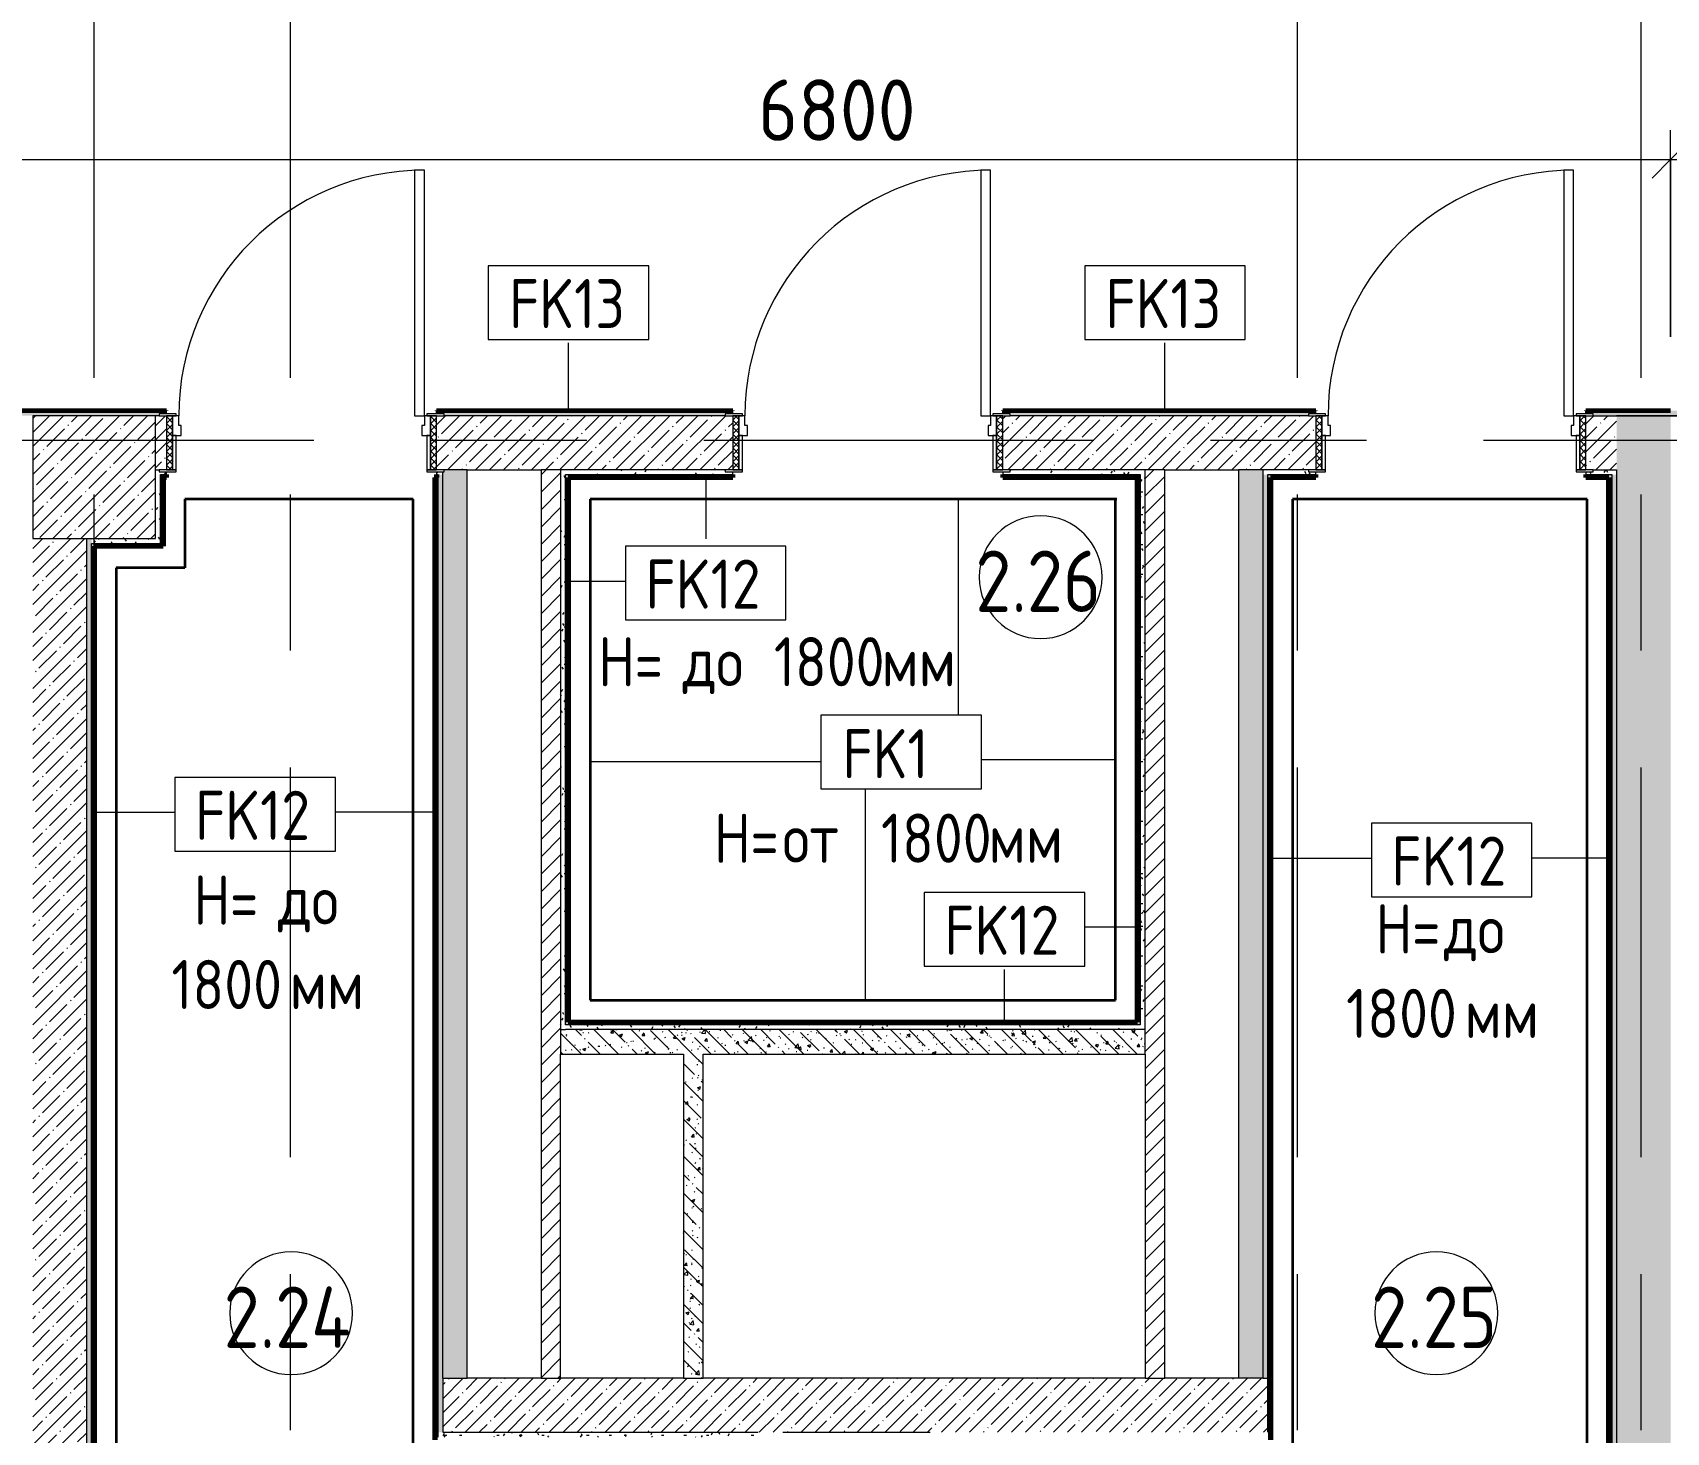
# Model space of a CAD drawing. Header units: millimetres. Extents: x 35157 to 232994, y -8553 to 29000.
# Drawn here: x 65410 to 72063, y 3760 to 9460 of the extents above; entities that cross this region are included whole.
import ezdxf

# ---------------------------------------------------------------- set-up
doc = ezdxf.new("R2010")
doc.units = ezdxf.units.MM
doc.linetypes.add('Осевая', pattern=[3175, 635, -476.25, 1587.5, -476.25])
for name, color, linetype, lineweight in [('A-ANNO-DIMS', 7, 'Continuous', 9), ('A-ANNO-DIMS-100', 7, 'Continuous', 9), ('A-AREA-IDEN', 7, 'Continuous', 9), ('A-DETL', 7, 'Continuous', 9), ('A-DETL-1', 7, 'Continuous', 35), ('A-DOOR', 7, 'Continuous', 9), ('A-DOOR-2', 7, 'Continuous', 13), ('A-DOOR-FRAM', 7, 'Continuous', 13), ('A-DOOR-FRAM-1', 7, 'Continuous', 9), ('A-WALL', 7, 'Continuous', 9), ('A-WALL-IDEN', 7, 'Continuous', 9), ('I-WALL', 7, 'Continuous', 9), ('S-COLS', 7, 'Continuous', 9), ('Оси-2', 7, 'Осевая', 9)]:
    doc.layers.add(name, color=color, linetype=linetype, lineweight=lineweight)
for name, color, linetype, lineweight, true_color in [('G-ANNO-TEXT-1', 7, 'Continuous', 9, 0x3c3c3c), ('I-WALL-16', 7, 'Continuous', 70, 0x3f92ba), ('I-WALL-3', 7, 'Continuous', 9, 0x3f92ba), ('I-WALL-5', 7, 'Continuous', 9, 0xc0c0c0), ('I-WALL-8', 5, 'Continuous', 53, 0x0000ff)]:
    doc.layers.add(name, color=color, linetype=linetype, lineweight=lineweight, true_color=true_color)
doc.styles.add('GOST Common', font='GOST_Common.ttf', dxfattribs={"width": 0.9, "height": 200})
doc.styles.add('GOST Common_1', font='GOST_Common.ttf', dxfattribs={"width": 0.9, "height": 250})
doc.styles.add('ISOCPEUR', font='isocpeur.ttf', dxfattribs={"width": 0.9, "height": 250})
doc.dimstyles.new('ISO-2_5_0_9К_БОЛЬШОЙ', dxfattribs={"dimscale": 304.8, "dimtxt": 248.995294, "dimasz": 0.492126, "dimexe": 0.393701, "dimexo": 0.984252, "dimgap": 0, "dimtad": 1, "dimdec": 0, "dimrnd": 10, "dimzin": 0, "dimdsep": 46, "dimtxsty": 'ISOCPEUR', "dimblk1": 'OBLIQUE', "dimblk2": 'OBLIQUE', "dimsah": 1, "dimcen": 0.09, "dimdle": 0.393701, "dimazin": 0, "dimtfac": 1, "dimtdec": 4, "dimtix": 1, "dimtmove": 0, "dimatfit": 3, "dimfxl": 1, "dimtvp": 1, "dimtolj": 1, "dimtzin": 0, "dimarcsym": 2})
doc.dimstyles.new('ISO-2_5_0_9К_БОЛЬШОЙ_2', dxfattribs={"dimscale": 304.8, "dimtxt": 248.995294, "dimasz": 0.492126, "dimexe": 0.393701, "dimexo": 0.984252, "dimgap": 0, "dimtad": 1, "dimdec": 0, "dimrnd": 10, "dimzin": 0, "dimdsep": 46, "dimtxsty": 'ISOCPEUR', "dimblk1": 'OBLIQUE', "dimblk2": 'OBLIQUE', "dimsah": 1, "dimcen": 0.09, "dimdle": 0.393701, "dimazin": 0, "dimtfac": 1, "dimtdec": 4, "dimtix": 1, "dimtmove": 1, "dimatfit": 3, "dimfxl": 1, "dimtvp": 1, "dimtolj": 1, "dimtzin": 0, "dimarcsym": 2})
pattern_1 = [(45, (0, 0), (-57.02463, 57.02463), []), (45, (57.025, 0), (-57.02463, 57.02463), [100.806, -20.161, 3.353, -16.808])]
pattern_2 = [(45, (0, 0), (-35.35534, 35.35534), [])]
pattern_3 = [(135, (0, 0), (-75.43415, -75.43415), [106.68, -17.78, 3.556, -17.78]), (135, (0, 75.39), (-75.43415, -75.43415), []), (50, (0, 0), (127.52922, -11.15758), [13.335, -146.685]), (355, (0, 0), (-24.66966, 133.74002), [10.668, -117.348]), (100.451, (10.63, -0.93), (102.85973, 122.58178), [11.333, -124.663]), (46.184, (0, 35.56), (189.75516, -29.43036), [20.002, -220.027]), (96.636, (15.81, 33.1), (166.1822, 173.1996), [17, -186.995]), (351.184, (0, 35.56), (166.18393, 173.1976), [16.002, -176.022]), (21, (17.78, 26.67), (106.13027, -71.58603), [13.335, -146.685]), (326, (17.78, 26.67), (43.26188, 128.93175), [10.668, -117.348]), (71.451, (26.62, 20.7), (149.39198, 57.34505), [11.333, -124.663]), (37.5, (0, 0), (2.162228, 59.188357), [3.353, -112.573, 3.353, -115.773, -117.793]), (37.5, (0, 0), (2.162228, 59.188357), [-235.052, 3.353, -114.44]), (7.5, (0, 0), (46.77386, 70.12615), [3.353, -64.567, 3.353, -109.906, -44.894]), (7.5, (0, 0), (46.77386, 70.12615), [-181.178, 3.353, -41.542]), (327.5, (-39.65, 0), (94.91367, -4.010093), [3.353, -41.097, 3.353, -135.331, -184.023]), (327.5, (-39.65, 0), (94.91367, -4.010093), [-183.134, 3.353, -180.67]), (317.5, (-57.43, 0), (103.69057, 17.79882), [3.353, -54.432, 3.353, -88.748, -130.683]), (317.5, (-57.43, 0), (103.69057, 17.79882), [-149.885, 3.353, -127.33])]
pattern_4 = [(135, (1751.41, 174.685), (-14.14214, -14.14214), []), (225, (1751.41, 174.685), (14.14214, -14.14214), [])]
pattern_5 = [(45, (-371.384, 174.685), (-14.1421, 14.1421), []), (135, (-371.384, 174.685), (-14.1421, -14.1421), [])]
pattern_6 = [(0, (0, 0), (121.92, 30.48), [10.058, -81.382, 10.058, -81.382, -487.68]), (0, (0, 0), (121.92, 30.48), [-182.88, 10.058, -172.822, 10.058, -81.382, -213.36]), (0, (0, 0), (121.92, 30.48), [-457.2, 10.058, -50.902, 10.058, -142.342]), (120, (45.72, 15.24), (-87.356454, 90.345817), [10.058, -81.382, 10.058, -81.382, -487.68]), (120, (45.72, 15.24), (-87.356454, 90.345817), [-182.88, 10.058, -172.822, 10.058, -81.382, -213.36]), (120, (45.72, 15.24), (-87.356454, 90.345817), [-457.2, 10.058, -50.902, 10.058, -142.342]), (240, (60.96, 76.2), (-34.563546, -120.825817), [10.058, -81.382, 10.058, -81.382, -487.68]), (240, (60.96, 76.2), (-34.563546, -120.825817), [-182.88, 10.058, -172.822, 10.058, -81.382, -213.36]), (240, (60.96, 76.2), (-34.563546, -120.825817), [-457.2, 10.058, -50.902, 10.058, -142.342])]

# ---------------------------------------------------------------- blocks, each defined once
blk = doc.blocks.new('BSC_Колонна _Прямоугольная - 500х500-V13-План отделки стен 2 этажа в осях 12-23')
at = {"layer": 'S-COLS'}
h = blk.add_hatch(dxfattribs=at)
h.set_pattern_fill('FP_14', color=256, style=0, pattern_type=2)
h.set_pattern_definition([(45, (-65660, -7650), (-57.02463, 57.02463), []), (45, (-65602.975, -7650), (-57.02463, 57.02463), [100.806, -20.161, 3.353, -16.808])])
h.paths.add_polyline_path([(-250, -250), (250, -250), (250, 250), (-250, 250), (-250, 146)])
for p, q in [((250, 250), (-250, 250)), ((-250, 250), (-250, -250)), ((250, -250), (250, 250)), ((-250, -250), (250, -250))]:
    blk.add_line(p, q, dxfattribs=at)
blk = doc.blocks.new('110_Дверь_СКБ_1Ст_Внутренняя1 - Д-4_1 1100x2100h_ОО_туалет для мальч_ и дев_-32102845-План отделки стен 2 этажа в осях 12-23')
at = {"layer": 'A-DOOR'}
h = blk.add_hatch(dxfattribs=at)
h.set_pattern_fill('FP_37', color=256, style=0, pattern_type=2)
h.set_pattern_definition(pattern_4)
h.paths.add_polyline_path([(562.5, -110), (562.5, 110), (537.5, 110), (537.5, -110)])
at = {"layer": 'A-DOOR-FRAM-1'}
h = blk.add_hatch(dxfattribs=at)
h.set_pattern_fill('FP_38', color=256, style=0, pattern_type=2)
h.set_pattern_definition(pattern_5)
h.paths.add_polyline_path([(-512.5, -110), (-512.5, 110), (-537.5, 110), (-537.5, -110)])
at = {"layer": 'A-DOOR'}
blk.add_arc((512.5, 110), 1000, 90, 180, dxfattribs=at)
at = {"layer": 'A-DOOR-2'}
for p, q in [((512.5, 1110), (472.5, 1110)), ((472.5, 1110), (472.5, 110)), ((512.5, 110), (512.5, 1110)), ((472.5, 110), (512.5, 110))]:
    blk.add_line(p, q, dxfattribs=at)
at = {"layer": 'A-DOOR-FRAM'}
for p, q in [((-497.5, 118), (-567.5, 118)), ((-567.5, 118), (-567.5, 110)), ((-567.5, 110), (-497.5, 110)), ((-512.5, 110), (-537.5, 110)), ((-537.5, 110), (-537.5, -110)), ((-487.5, 110), (-512.5, 110)), ((-512.5, 110), (-512.5, 30)), ((-512.5, -110), (-512.5, 110)), ((-497.5, 110), (-512.5, 110)), ((-512.5, 110), (-512.5, 109)), ((-512.5, 109), (-497.5, 109)), ((-497.5, 110), (-497.5, 118)), ((-497.5, 109), (-497.5, 110)), ((-487.5, 70), (-487.5, 110)), ((-477.5, 70), (-487.5, 70)), ((-477.5, 30), (-477.5, 70)), ((512.5, 70), (502.5, 70)), ((502.5, 70), (502.5, 30)), ((512.5, 110), (512.5, 70)), ((537.5, 110), (512.5, 110)), ((592.5, 118), (522.5, 118)), ((522.5, 118), (522.5, 110)), ((537.5, 110), (522.5, 110)), ((522.5, 110), (522.5, 109)), ((522.5, 110), (592.5, 110)), ((522.5, 109), (537.5, 109)), ((537.5, 30), (537.5, 110)), ((562.5, 110), (537.5, 110)), ((537.5, 110), (537.5, -110)), ((537.5, 109), (537.5, 110)), ((562.5, -110), (562.5, 110)), ((592.5, 110), (592.5, 118)), ((-512.5, 30), (-477.5, 30)), ((-497.5, 30), (-512.5, 30)), ((-512.5, 30), (-512.5, -110)), ((-497.5, -110), (-497.5, 30)), ((502.5, 30), (537.5, 30)), ((537.5, 30), (522.5, 30)), ((522.5, 30), (522.5, -110)), ((537.5, -110), (537.5, 30)), ((-497.5, -110), (-567.5, -110)), ((-567.5, -110), (-567.5, -118)), ((-567.5, -118), (-497.5, -118)), ((-537.5, -110), (-512.5, -110)), ((-512.5, -110), (-497.5, -110)), ((-497.5, -118), (-497.5, -110)), ((522.5, -110), (537.5, -110)), ((592.5, -110), (522.5, -110)), ((522.5, -110), (522.5, -118)), ((522.5, -118), (592.5, -118)), ((537.5, -110), (562.5, -110)), ((592.5, -118), (592.5, -110))]:
    blk.add_line(p, q, dxfattribs=at)
blk = doc.blocks.new('110_Дверь_СКБ_1Ст_Внутренняя1 - Д-4 1100x2100h_су мгн-31586709-План отделки стен 2 этажа в осях 12-23')
at = {"layer": 'A-DOOR'}
h = blk.add_hatch(dxfattribs=at)
h.set_pattern_fill('FP_37', color=256, style=0, pattern_type=2)
h.set_pattern_definition(pattern_4)
h.paths.add_polyline_path([(562.5, -110), (562.5, 110), (537.5, 110), (537.5, -110)])
at = {"layer": 'A-DOOR-FRAM-1'}
h = blk.add_hatch(dxfattribs=at)
h.set_pattern_fill('FP_38', color=256, style=0, pattern_type=2)
h.set_pattern_definition(pattern_5)
h.paths.add_polyline_path([(-512.5, -110), (-512.5, 110), (-537.5, 110), (-537.5, -110)])
at = {"layer": 'A-DOOR'}
blk.add_arc((512.5, 110), 1000, 90, 180, dxfattribs=at)
at = {"layer": 'A-DOOR-2'}
for p, q in [((512.5, 1110), (472.5, 1110)), ((472.5, 1110), (472.5, 110)), ((512.5, 110), (512.5, 1110)), ((472.5, 110), (512.5, 110))]:
    blk.add_line(p, q, dxfattribs=at)
at = {"layer": 'A-DOOR-FRAM'}
for p, q in [((-497.5, 118), (-567.5, 118)), ((-567.5, 118), (-567.5, 110)), ((-567.5, 110), (-497.5, 110)), ((-512.5, 110), (-537.5, 110)), ((-537.5, 110), (-537.5, -110)), ((-487.5, 110), (-512.5, 110)), ((-512.5, 110), (-512.5, 30)), ((-512.5, -110), (-512.5, 110)), ((-497.5, 110), (-512.5, 110)), ((-512.5, 110), (-512.5, 109)), ((-512.5, 109), (-497.5, 109)), ((-497.5, 110), (-497.5, 118)), ((-497.5, 109), (-497.5, 110)), ((-487.5, 70), (-487.5, 110)), ((-477.5, 70), (-487.5, 70)), ((-477.5, 30), (-477.5, 70)), ((512.5, 70), (502.5, 70)), ((502.5, 70), (502.5, 30)), ((512.5, 110), (512.5, 70)), ((537.5, 110), (512.5, 110)), ((592.5, 118), (522.5, 118)), ((522.5, 118), (522.5, 110)), ((537.5, 110), (522.5, 110)), ((522.5, 110), (522.5, 109)), ((522.5, 110), (592.5, 110)), ((522.5, 109), (537.5, 109)), ((537.5, 30), (537.5, 110)), ((562.5, 110), (537.5, 110)), ((537.5, 110), (537.5, -110)), ((537.5, 109), (537.5, 110)), ((562.5, -110), (562.5, 110)), ((592.5, 110), (592.5, 118)), ((-512.5, 30), (-477.5, 30)), ((-497.5, 30), (-512.5, 30)), ((-512.5, 30), (-512.5, -110)), ((-497.5, -110), (-497.5, 30)), ((502.5, 30), (537.5, 30)), ((537.5, 30), (522.5, 30)), ((522.5, 30), (522.5, -110)), ((537.5, -110), (537.5, 30)), ((-497.5, -110), (-567.5, -110)), ((-567.5, -110), (-567.5, -118)), ((-567.5, -118), (-497.5, -118)), ((-537.5, -110), (-512.5, -110)), ((-512.5, -110), (-497.5, -110)), ((-497.5, -118), (-497.5, -110)), ((522.5, -110), (537.5, -110)), ((592.5, -110), (522.5, -110)), ((522.5, -110), (522.5, -118)), ((522.5, -118), (592.5, -118)), ((537.5, -110), (562.5, -110)), ((592.5, -118), (592.5, -110))]:
    blk.add_line(p, q, dxfattribs=at)
blk = doc.blocks.new('Марка_Помещения - Номер-25198446-План отделки стен 2 этажа в осях 12-23')
at = {"layer": 'A-AREA-IDEN'}
for start, end in [(360, 180), (180, 360)]:
    blk.add_arc((0, 0), 2.5, start, end, dxfattribs=at)
blk = doc.blocks.new('М_стена_0001 - Типоразмер_без рамки-25382661-План отделки стен 2 этажа в осях 12-23')
at = {"layer": 'A-WALL-IDEN'}
for p, q in [((3.258, 1.523), (-3.273, 1.523)), ((-3.273, 1.523), (-3.273, -1.477)), ((3.258, -1.477), (3.258, 1.523)), ((-3.273, -1.477), (3.258, -1.477))]:
    blk.add_line(p, q, dxfattribs=at)
blk = doc.blocks.new('DIMBLOCK33-План отделки стен 2 этажа в осях 12-23')
at = {"layer": 'A-ANNO-DIMS-100'}
for p, q in [((65280, 8221), (65280, 9062.9)), ((72080, 8221), (72080, 9062.9)), ((65160, 8942.9), (72080, 8942.9)), ((65280, 8942.9), (65280, 8221)), ((72080, 8942.9), (72080, 8221))]:
    blk.add_line(p, q, dxfattribs=at)
at = {"layer": 'A-ANNO-DIMS-100', "lineweight": 20}
for p, q in [((65280, 8942.9), (65355, 9017.9)), ((72080, 8942.9), (72155, 9017.9)), ((65280, 8942.9), (65205, 8867.9)), ((72080, 8942.9), (72005, 8867.9))]:
    blk.add_line(p, q, dxfattribs=at)
at = {"layer": 'A-ANNO-DIMS-100', "color": 0, "insert": (68364, 9269.5), "char_height": 250, "width": 758.478, "attachment_point": 1, "line_spacing_factor": 1.149209, "style": 'ISOCPEUR'}
blk.add_mtext('6800', dxfattribs=at)
blk = doc.blocks.new('_Oblique')
at = {"color": 0, "linetype": 'ByBlock', "lineweight": -2}
blk.add_line((-0.5, -0.5), (0.5, 0.5), dxfattribs=at)
blk = doc.blocks.new('DIMBLOCK34-План отделки стен 2 этажа в осях 12-23')
at = {"layer": 'A-ANNO-DIMS-100'}
for p, q in [((72080, 8221), (72080, 9062.9)), ((72305, 8221), (72305, 9062.9)), ((72080, 8942.9), (72425, 8942.9)), ((72080, 8942.9), (72080, 8221)), ((72470.9, 8942.9), (72192.5, 8942.9)), ((72305, 8942.9), (72305, 8221)), ((73044.9, 8942.9), (72470.9, 8942.9))]:
    blk.add_line(p, q, dxfattribs=at)
at = {"layer": 'A-ANNO-DIMS-100', "lineweight": 20}
for p, q in [((72080, 8942.9), (72155, 9017.9)), ((72305, 8942.9), (72380, 9017.9)), ((72080, 8942.9), (72005, 8867.9)), ((72305, 8942.9), (72230, 8867.9))]:
    blk.add_line(p, q, dxfattribs=at)
at = {"layer": 'A-ANNO-DIMS-100', "color": 0, "insert": (72570.9, 9269.5), "char_height": 250, "width": 568.858, "attachment_point": 1, "line_spacing_factor": 1.149209, "style": 'ISOCPEUR'}
blk.add_mtext('230', dxfattribs=at)

msp = doc.modelspace()

# ---------------------------------------------------------------- hatches: boundary and pattern name
at = {"layer": 'I-WALL'}
h = msp.add_hatch(dxfattribs=at)
h.set_pattern_fill('FP_63', color=256, style=0, pattern_type=2)
h.set_pattern_definition(pattern_6)
h.paths.add_polyline_path([(72250, 7900), (72250, 7908), (72305, 7908), (72305, 7920), (71735, 7920), (71735, 7908), (71765, 7908), (71765, 7900)])
h.paths.add_polyline_path([(74750, 7900), (74750, 7920), (73705, 7920), (73705, 7908), (73760, 7908), (73760, 7900), (74234.2, 7900)])
h.paths.add_polyline_path([(67085, 7900), (68230.5, 7900), (68230.5, 7908), (68260.5, 7908), (68260.5, 7920), (67055, 7920), (67055, 7908), (67085, 7908), (67085, 7900.5)])
h.paths.add_polyline_path([(65910, 7900), (65925, 7900.9), (65925, 7908), (65955, 7908), (65955, 7920), (64110, 7920), (64110, 7900), (65410, 7900)])
h.paths.add_polyline_path([(69390.5, 7900), (70605, 7900), (70605, 7908), (70635, 7908), (70635, 7920), (69360.5, 7920), (69360.5, 7908), (69390.5, 7908), (69390.5, 7900.5)])
h.paths.add_polyline_path([(62910, 7900), (62910, 7920), (59931, 7920), (59931, 7900), (62231.5, 7900)])
h.paths.add_polyline_path([(56910, 7900), (57431, 7900), (57431, 7920), (55110, 7920), (55110, 7900), (56410, 7900)])
h.paths.add_polyline_path([(38976.4, 7900), (39561, 7900), (39561, 7920), (38781, 7920), (38781, 7900)])
h.paths.add_polyline_path([(53229.5, 7900), (53910, 7900), (53910, 7920), (50930, 7920), (50930, 7900), (52410, 7900)])
h.paths.add_polyline_path([(42061, 7900), (48430, 7900), (48430, 7920), (42061, 7920)])
h = msp.add_hatch(dxfattribs=at)
h.set_pattern_fill('FP_18', color=256, style=0, pattern_type=2)
h.set_pattern_definition(pattern_1)
h.paths.add_polyline_path([(65925, 7680), (65955, 7680), (65955, 7900), (65910, 7900), (65910, 7680)])
h.paths.add_polyline_path([(67080, 7680), (68260.5, 7680), (68260.5, 7900), (67055, 7900), (67055, 7680)])
h.paths.add_polyline_path([(71735, 7680), (71860, 7680), (71860, 7900), (71735, 7900), (71735, 7796)])
h.paths.add_polyline_path([(70605, 7680), (70635, 7680), (70635, 7900), (69360.5, 7900), (69360.5, 7680), (70420, 7680)])
h = msp.add_hatch(dxfattribs=at)
h.set_pattern_fill('FP_18', color=256, style=0, pattern_type=2)
h.set_pattern_definition(pattern_1)
h.paths.add_polyline_path([(71983.7, 120), (72080, 120), (72080, 7900), (71860, 7900), (71860, 120)])
h = msp.add_hatch(dxfattribs=at)
h.set_pattern_fill('FP_63', color=256, style=0, pattern_type=2)
h.set_pattern_definition(pattern_6)
h.paths.add_polyline_path([(65925, 7660), (65955, 7660), (65955, 7672), (65925, 7672), (65925, 7680), (65910, 7680), (65910, 7660)])
h.paths.add_polyline_path([(67060, 7660), (67080, 7660), (67080, 7672), (67055, 7672), (67055, 7660)])
h = msp.add_hatch(dxfattribs=at)
h.set_pattern_fill('FP_63', color=256, style=0, pattern_type=2)
h.set_pattern_definition(pattern_6)
h.paths.add_polyline_path([(65930, 7380), (65930, 7660), (65910, 7660), (65910, 7380)])
h = msp.add_hatch(dxfattribs=at)
h.set_pattern_fill('FP_63', color=256, style=0, pattern_type=2)
h.set_pattern_definition(pattern_6)
h.paths.add_polyline_path([(67060, 3760), (67080, 3760), (67080, 7660), (67060, 7660), (67060, 4992.8)])
h = msp.add_hatch(dxfattribs=at)
h.set_pattern_fill('FP_28', color=256, style=0, pattern_type=2)
h.set_pattern_definition(pattern_3)
h.paths.add_polyline_path([(67180, 3980), (67180, 7680), (67085, 7680), (67085, 7672), (67080, 7672), (67080, 3980)])
h = msp.add_hatch(dxfattribs=at)
h.set_pattern_fill('FP_22', color=256, style=0, pattern_type=2)
h.set_pattern_definition(pattern_2)
h.paths.add_polyline_path([(67480, 3980), (67560, 3980), (67560, 7680), (67480, 7680), (67480, 4992.8)])
h = msp.add_hatch(dxfattribs=at)
h.set_pattern_fill('FP_63', color=256, style=0, pattern_type=2)
h.set_pattern_definition(pattern_6)
h.paths.add_polyline_path([(67560, 5400), (67580, 5400), (67580, 7680), (67560, 7680), (67560, 6861.6)])
h = msp.add_hatch(dxfattribs=at)
h.set_pattern_fill('FP_63', color=256, style=0, pattern_type=2)
h.set_pattern_definition(pattern_6)
h.paths.add_polyline_path([(69733.2, 7660), (69920, 7660), (69920, 7680), (69390.5, 7680), (69390.5, 7672), (69360.5, 7672), (69360.5, 7660), (69390.5, 7660)])
h.paths.add_polyline_path([(67580, 7660), (68260.5, 7660), (68260.5, 7672), (68230.5, 7672), (68230.5, 7680), (67580, 7680)])
h = msp.add_hatch(dxfattribs=at)
h.set_pattern_fill('FP_63', color=256, style=0, pattern_type=2)
h.set_pattern_definition(pattern_6)
h.paths.add_polyline_path([(69920, 5420), (69940, 5420), (69940, 7680), (69920, 7680), (69920, 6861.6)])
h = msp.add_hatch(dxfattribs=at)
h.set_pattern_fill('FP_22', color=256, style=0, pattern_type=2)
h.set_pattern_definition(pattern_2)
h.paths.add_polyline_path([(70020, 3980), (70020, 7680), (69940, 7680), (69940, 3980)])
h = msp.add_hatch(dxfattribs=at)
h.set_pattern_fill('FP_28', color=256, style=0, pattern_type=2)
h.set_pattern_definition(pattern_3)
h.paths.add_polyline_path([(70420, 3980), (70420, 7680), (70320, 7680), (70320, 3980)])
h = msp.add_hatch(dxfattribs=at)
h.set_pattern_fill('FP_63', color=256, style=0, pattern_type=2)
h.set_pattern_definition(pattern_6)
h.paths.add_polyline_path([(71840, 7660), (71860, 7660), (71860, 7680), (71765, 7680), (71765, 7672), (71735, 7672), (71735, 7660), (71765, 7660)])
h.paths.add_polyline_path([(70635, 7660), (70635, 7672), (70605, 7672), (70605, 7680), (70420, 7680), (70420, 7660), (70605, 7660)])
h = msp.add_hatch(dxfattribs=at)
h.set_pattern_fill('FP_63', color=256, style=0, pattern_type=2)
h.set_pattern_definition(pattern_6)
h.paths.add_polyline_path([(70420, 3980), (70440, 3980), (70440, 7660), (70420, 7660), (70420, 4992.8)])
h = msp.add_hatch(dxfattribs=at)
h.set_pattern_fill('FP_63', color=256, style=0, pattern_type=2)
h.set_pattern_definition(pattern_6)
h.paths.add_polyline_path([(71860, 140), (71860, 7660), (71840, 7660), (71840, 140)])
h = msp.add_hatch(dxfattribs=at)
h.set_pattern_fill('FP_18', color=256, style=0, pattern_type=2)
h.set_pattern_definition(pattern_1)
h.paths.add_polyline_path([(65620.5, 400), (65630, 400), (65630, 7400), (65410, 7400), (65410, 400)])
h = msp.add_hatch(dxfattribs=at)
h.set_pattern_fill('FP_63', color=256, style=0, pattern_type=2)
h.set_pattern_definition(pattern_6)
h.paths.add_polyline_path([(65650, 400), (65650, 7400), (65630, 7400), (65630, 400)])
h = msp.add_hatch(dxfattribs=at)
h.set_pattern_fill('FP_63', color=256, style=0, pattern_type=2)
h.set_pattern_definition(pattern_6)
h.paths.add_polyline_path([(65910, 7380), (65910, 7400), (65650, 7400), (65650, 7380)])
h = msp.add_hatch(dxfattribs=at)
h.set_pattern_fill('FP_28', color=256, style=0, pattern_type=2)
h.set_pattern_definition(pattern_3)
h.paths.add_polyline_path([(68060, 5300), (69940, 5300), (69940, 5400), (67560, 5400), (67560, 5300)])
h = msp.add_hatch(dxfattribs=at)
h.set_pattern_fill('FP_63', color=256, style=0, pattern_type=2)
h.set_pattern_definition(pattern_6)
h.paths.add_polyline_path([(69940, 5400), (69940, 5420), (67580, 5420), (67580, 5400), (68232.9, 5400)])
h = msp.add_hatch(dxfattribs=at)
h.set_pattern_fill('FP_28', color=256, style=0, pattern_type=2)
h.set_pattern_definition(pattern_3)
h.paths.add_polyline_path([(68060, 3980), (68140, 3980), (68140, 5300), (68060, 5300), (68060, 4992.8)])
h = msp.add_hatch(dxfattribs=at)
h.set_pattern_fill('FP_18', color=256, style=0, pattern_type=2)
h.set_pattern_definition(pattern_1)
h.paths.add_polyline_path([(70440, 3760), (70440, 3980), (67080, 3980), (67080, 3760), (69145, 3760)])
h = msp.add_hatch(dxfattribs=at)
h.set_pattern_fill('FP_63', color=256, style=0, pattern_type=2)
h.set_pattern_definition(pattern_6)
h.paths.add_polyline_path([(68232.9, 3740), (68365, 3740), (68365, 3760), (67060, 3760), (67060, 3740)])
at = {"layer": 'I-WALL-3'}
h = msp.add_hatch(color=256, dxfattribs=at)
h.paths.add_polyline_path([(67055, 7649), (67060, 7649), (67060, 7660), (67055, 7660), (67055, 7655)])
h.paths.add_polyline_path([(65930, 7649), (65955, 7649), (65955, 7660), (65930, 7660)])
for points in [[(67580, 5420), (67591, 5420), (67591, 7660), (67580, 7660), (67580, 6861.6)], [(69920, 5431), (69920, 7660), (69909, 7660), (69909, 5431)], [(65941, 7369), (65941, 7649), (65930, 7649), (65930, 7369)], [(67060, 3740), (67060, 7649), (67049, 7649), (67049, 3740), (67058.2, 3740)], [(70441, 3729), (70451, 3729), (70451, 7649), (70440, 7649), (70440, 3729)], [(71829, 521), (71840, 521), (71840, 7649), (71829, 7649), (71829, 788.1)], [(65650, 7369), (65930, 7369), (65930, 7380), (65650, 7380)], [(69920, 5420), (69920, 5431), (67591, 5431), (67591, 5420), (68232.9, 5420)]]:
    msp.add_hatch(color=256, dxfattribs=at).paths.add_polyline_path(points)
h = msp.add_hatch(color=256, dxfattribs=at)
h.paths.add_polyline_path([(69733.2, 7649), (69909, 7649), (69909, 7660), (69360.5, 7660), (69360.5, 7649)])
h.paths.add_polyline_path([(68260.5, 7649), (68260.5, 7660), (67591, 7660), (67591, 7649), (68232.9, 7649)])
h = msp.add_hatch(color=256, dxfattribs=at)
h.paths.add_polyline_path([(71829, 7649), (71840, 7649), (71840, 7660), (71735, 7660), (71735, 7649)])
h.paths.add_polyline_path([(70635, 7649), (70635, 7660), (70440, 7660), (70440, 7649), (70451, 7649)])
h = msp.add_hatch(color=256, dxfattribs=at)
h.paths.add_polyline_path([(65661, 515.5), (65661, 516.5), (65650, 515.5)])
h.paths.add_polyline_path([(65650, 527.5), (65661, 527.5), (65661, 7369), (65650, 7369), (65650, 1255.3)])

# ---------------------------------------------------------------- linework, layer by layer
at = {"layer": 'A-DETL'}
for p, q in [((69180, 6680), (69180, 7560)), ((69273.1, 6680), (68620, 6680)), ((68620, 6680), (68620, 6380)), ((69273.1, 6380), (69273.1, 6680)), ((68620, 6490), (67680, 6490)), ((69273.1, 6500), (69820, 6500)), ((68620, 6380), (69273.1, 6380)), ((68800, 6380), (68800, 5520))]:
    msp.add_line(p, q, dxfattribs=at)
at = {"layer": 'A-DETL-1'}
for p, q in [((66960, 7560), (66030, 7560)), ((66030, 7560), (66030, 7280)), ((66960, 3640), (66960, 7560)), ((69825, 7560), (67680, 7560)), ((67680, 7560), (67680, 5520)), ((69820, 5520), (69820, 7560)), ((71740, 7560), (70540, 7560)), ((70540, 7560), (70540, 3640)), ((71740, 560), (71740, 7560)), ((66030, 7280), (65750, 7280)), ((65750, 7280), (65750, 526.5)), ((67680, 5520), (69820, 5520))]:
    msp.add_line(p, q, dxfattribs=at)
at = {"layer": 'A-WALL'}
for p, q in [((65910, 7680), (65925, 7680)), ((67080, 3980), (67080, 7672)), ((67180, 7680), (67085, 7680)), ((68230.5, 7680), (67480, 7680)), ((67560, 7680), (67560, 5300)), ((70020, 7680), (69390.5, 7680)), ((69940, 5300), (69940, 7680)), ((70605, 7680), (70320, 7680)), ((70420, 7680), (70420, 3980)), ((71765, 7680), (71860, 7680)), ((71860, 7680), (71860, 120)), ((67560, 5400), (67580, 5400)), ((67080, 3980), (67180, 3980)), ((67480, 3980), (67560, 3980)), ((68060, 3980), (68140, 3980)), ((69940, 3980), (70020, 3980)), ((70420, 3980), (70440, 3980))]:
    msp.add_line(p, q, dxfattribs=at)
at = {"layer": 'A-WALL-IDEN'}
for p, q in [((67591.9, 7920.5), (67591.9, 8197.2)), ((70020.4, 7920.5), (70020.4, 8197.2)), ((68150.6, 7654.5), (68150.6, 7398.7)), ((67585.5, 7226.7), (67824, 7226.7)), ((65655.5, 6285.1), (65989.5, 6285.1)), ((67054.5, 6285.1), (66642.6, 6285.1)), ((70445.5, 6098.7), (70861.4, 6098.7)), ((71834.5, 6098.7), (71514.6, 6098.7)), ((69914.5, 5817), (69693.9, 5817)), ((69367.3, 5425.5), (69367.3, 5645))]:
    msp.add_line(p, q, dxfattribs=at)
at = {"layer": 'I-WALL-16'}
for p, q in [((65955, 7649), (65955, 7660)), ((67055, 7660), (67055, 7649)), ((68260.5, 7649), (68260.5, 7660)), ((69360.5, 7660), (69360.5, 7649)), ((69909, 5431), (69909, 7660)), ((70635, 7649), (70635, 7660)), ((71735, 7660), (71735, 7649)), ((65955, 7649), (65930, 7649)), ((65941, 7649), (65941, 7369)), ((67049, 3729), (67049, 7649)), ((67591, 7649), (67591, 5431)), ((68260.5, 7649), (67591, 7649)), ((69909, 7649), (69360.5, 7649)), ((70635, 7649), (70451, 7649)), ((70451, 7649), (70451, 3729)), ((71829, 7649), (71735, 7649)), ((71829, 521), (71829, 7649)), ((65941, 7369), (65661, 7369)), ((65661, 7369), (65661, 527.5)), ((67591, 5431), (69909, 5431))]:
    msp.add_line(p, q, dxfattribs=at)
at = {"layer": 'I-WALL-5'}
for p, q in [((65955, 7908), (65955, 7920)), ((67055, 7908), (67055, 7920)), ((68260.5, 7908), (68260.5, 7920)), ((69360.5, 7908), (69360.5, 7920)), ((70635, 7908), (70635, 7920)), ((71735, 7908), (71735, 7920)), ((65925, 7900), (65910, 7900)), ((68230.5, 7900), (67085, 7900)), ((70605, 7900), (69390.5, 7900)), ((71765, 7900), (72250, 7900)), ((72250, 7900), (71860, 7900)), ((65930, 7660), (65955, 7660)), ((65930, 7380), (65930, 7660)), ((65955, 7660), (65955, 7672)), ((67055, 7672), (67055, 7660)), ((67055, 7660), (67060, 7660)), ((67060, 7660), (67060, 3740)), ((67180, 3980), (67180, 7680)), ((67180, 7680), (67480, 7680)), ((67480, 7680), (67480, 3980)), ((67580, 5420), (67580, 7660)), ((67580, 7660), (68260.5, 7660)), ((68260.5, 7660), (68260.5, 7672)), ((69360.5, 7672), (69360.5, 7660)), ((69360.5, 7660), (69920, 7660)), ((69920, 7660), (69920, 5420)), ((70020, 3980), (70020, 7680)), ((70020, 7680), (70320, 7680)), ((70320, 7680), (70320, 3980)), ((70440, 7660), (70635, 7660)), ((70440, 3760), (70440, 7660)), ((70635, 7660), (70635, 7672)), ((71735, 7672), (71735, 7660)), ((71735, 7660), (71840, 7660)), ((71840, 7660), (71840, 140)), ((65630, 400), (65630, 7400)), ((65650, 7380), (65930, 7380)), ((65650, 420), (65650, 7380)), ((69920, 5420), (67580, 5420)), ((69940, 5400), (67580, 5400)), ((67560, 3980), (67560, 5300)), ((67560, 5300), (68060, 5300)), ((68060, 5300), (68060, 3980)), ((68140, 5300), (69940, 5300)), ((68140, 3980), (68140, 5300)), ((69940, 5300), (69940, 3980)), ((67080, 3980), (67080, 3760)), ((67480, 3980), (67180, 3980)), ((68060, 3980), (67560, 3980)), ((69940, 3980), (68140, 3980)), ((70420, 3980), (70020, 3980)), ((67080, 3760), (68365, 3760)), ((68465, 3760), (69065, 3760))]:
    msp.add_line(p, q, dxfattribs=at)
at = {"layer": 'I-WALL-8'}
for p, q in [((65955, 7921), (65280, 7921)), ((65280, 7920), (65955, 7920)), ((65955, 7920), (65955, 7921)), ((68260.5, 7921), (67055, 7921)), ((67055, 7921), (67055, 7920)), ((67055, 7920), (68260.5, 7920)), ((68260.5, 7920), (68260.5, 7921)), ((70635, 7921), (69360.5, 7921)), ((69360.5, 7921), (69360.5, 7920)), ((69360.5, 7920), (70635, 7920)), ((70635, 7920), (70635, 7921)), ((72080, 7921), (71735, 7921)), ((71735, 7921), (71735, 7920)), ((71735, 7920), (72080, 7920))]:
    msp.add_line(p, q, dxfattribs=at)
at = {"layer": 'Оси-2'}
for p, q in [((65660, 593.7), (65660, 24898.1)), ((66460, 593.7), (66460, 24898.1)), ((70560, 593.7), (70560, 24898.1)), ((71960, 593.7), (71960, 24898.1)), ((38456.8, 7800), (82200, 7800))]:
    msp.add_line(p, q, dxfattribs=at)

# ---------------------------------------------------------------- block references
at = {"layer": 'A-AREA-IDEN', "xscale": 99.99999999999993, "yscale": 99.99999999999993, "zscale": 99.99999999999993}
for p in [(69514.5, 7242.3), (66462.4, 4245), (71126.1, 4245)]:
    msp.add_blockref('Марка_Помещения - Номер-25198446-План отделки стен 2 этажа в осях 12-23', p, dxfattribs=at)
at = {"layer": 'A-DOOR'}
for name, p in [('110_Дверь_СКБ_1Ст_Внутренняя1 - Д-4_1 1100x2100h_ОО_туалет для мальч_ и дев_-32102845-План отделки стен 2 этажа в осях 12-23', (66492.5, 7790)), ('110_Дверь_СКБ_1Ст_Внутренняя1 - Д-4 1100x2100h_су мгн-31586709-План отделки стен 2 этажа в осях 12-23', (68798, 7790)), ('110_Дверь_СКБ_1Ст_Внутренняя1 - Д-4_1 1100x2100h_ОО_туалет для мальч_ и дев_-32102845-План отделки стен 2 этажа в осях 12-23', (71172.5, 7790))]:
    msp.add_blockref(name, p, dxfattribs=at)
at = {"layer": 'A-WALL-IDEN', "xscale": 99.99999999999993, "yscale": 99.99999999999993, "zscale": 99.99999999999993}
for p in [(67592.7, 8358.8), (70021.2, 8358.8), (68151.3, 7216.2), (66316.8, 6274.6), (71188.8, 6088.3), (69368.1, 5806.5)]:
    msp.add_blockref('М_стена_0001 - Типоразмер_без рамки-25382661-План отделки стен 2 этажа в осях 12-23', p, dxfattribs=at)
at = {"layer": 'S-COLS'}
msp.add_blockref('BSC_Колонна _Прямоугольная - 500х500-V13-План отделки стен 2 этажа в осях 12-23', (65660, 7650), dxfattribs=at)

# ---------------------------------------------------------------- texts
at = {"layer": 'A-AREA-IDEN', "char_height": 250, "attachment_point": 1, "style": 'GOST Common_1'}
for s, insert, width in [('2.26', (69248.7, 7350.8), 663.797), ('2.24', (66187.7, 4353.6), 685.443), ('2.25', (70860.4, 4353.6), 663.797)]:
    msp.add_mtext(s, dxfattribs=dict(at, insert=insert, width=width))
at = {"layer": 'A-WALL-IDEN', "char_height": 200, "attachment_point": 1, "style": 'GOST Common'}
for s, insert, width in [('FK13', (67349.9, 8456.8), 598.861), ('FK13', (69778.4, 8456.8), 598.861), ('FK12', (67905.9, 7314.2), 606.076), ('FK12', (66071.3, 6372.7), 606.076), ('FK12', (70943.3, 6186.3), 606.076), ('FK12', (69122.6, 5904.6), 606.076)]:
    msp.add_mtext(s, dxfattribs=dict(at, insert=insert, width=width))
at = {"layer": 'G-ANNO-TEXT-1', "char_height": 200, "attachment_point": 1, "style": 'GOST Common'}
for s, insert, width in [('\\fGOST Common|b0|i0|c204|p34|;\\W.9;Н', (67711.8, 6998.3), 180.38), (' 1800', (68319, 6998.3), 663.797), ('до', (68057.1, 6998.3), 317.468), ('мм', (68866.7, 6998.3), 360.759), ('= ', (67860.6, 6998.3), 238.101), ('FK1', (68707.4, 6623.6), 447.342), ('\\fGOST Common|b0|i0|c204|p34|;\\W.9;Н', (68183.5, 6279.6), 180.38), (' 1800', (68755, 6279.6), 663.797), ('\\fGOST Common|b0|i0|c204|p34|;\\W.9;=', (68332.3, 6279.6), 158.734), ('от', (68463.3, 6279.6), 353.544), ('мм', (69302.7, 6279.6), 360.759), ('\\fGOST Common|b0|i0|c204|p34|;\\W.9;Н', (66063.8, 6027.7), 180.38), ('\\fGOST Common|b0|i0|c204|p34|;\\W.9; ', (66671, 6027.7), 79.367), ('= ', (66212.6, 6027.7), 238.101), ('до', (66409.1, 6027.7), 317.468), ('\\fGOST Common|b0|i0|c204|p34|;\\W.9;Н', (70877.7, 5910.2), 180.38), ('\\fGOST Common|b0|i0|c204|p34|;\\W.9; ', (71419.5, 5910.2), 79.367), ('\\fGOST Common|b0|i0|c204|p34|;\\W.9;=', (71026.6, 5910.2), 158.734), ('до', (71157.5, 5910.2), 317.468), ('1800', (65974.5, 5683.7), 584.43), ('мм', (66456.7, 5683.7), 360.759), ('1800', (70758.7, 5566.2), 584.43), ('мм', (71240.9, 5566.2), 360.759)]:
    msp.add_mtext(s, dxfattribs=dict(at, insert=insert, width=width))

# ---------------------------------------------------------------- dimensions: what is measured, and where the dimension line sits
at = {"layer": 'A-ANNO-DIMS'}
dim = msp.add_linear_dim(base=(72080, 8942.9), p1=(65280, 7921), p2=(72080, 7921), dimstyle='ISO-2_5_0_9К_БОЛЬШОЙ', override={"dimpost": '<>', "dimfxl": 6800}, dxfattribs=at)
dim.commit()
dim.dimension.update_dxf_attribs({"geometry": 'DIMBLOCK33-План отделки стен 2 этажа в осях 12-23', "text_midpoint": (68680, 9067.9)})
dim = msp.add_linear_dim(base=(72305, 8942.9), p1=(72080, 7921), p2=(72305, 7921), dimstyle='ISO-2_5_0_9К_БОЛЬШОЙ_2', override={"dimpost": '<>', "dimfxl": 225}, dxfattribs=at)
dim.commit()
dim.dimension.update_dxf_attribs({"geometry": 'DIMBLOCK34-План отделки стен 2 этажа в осях 12-23', "text_midpoint": (72855.3, 9102.9), "dimtype": 160})

doc.saveas('drawing.dxf')
